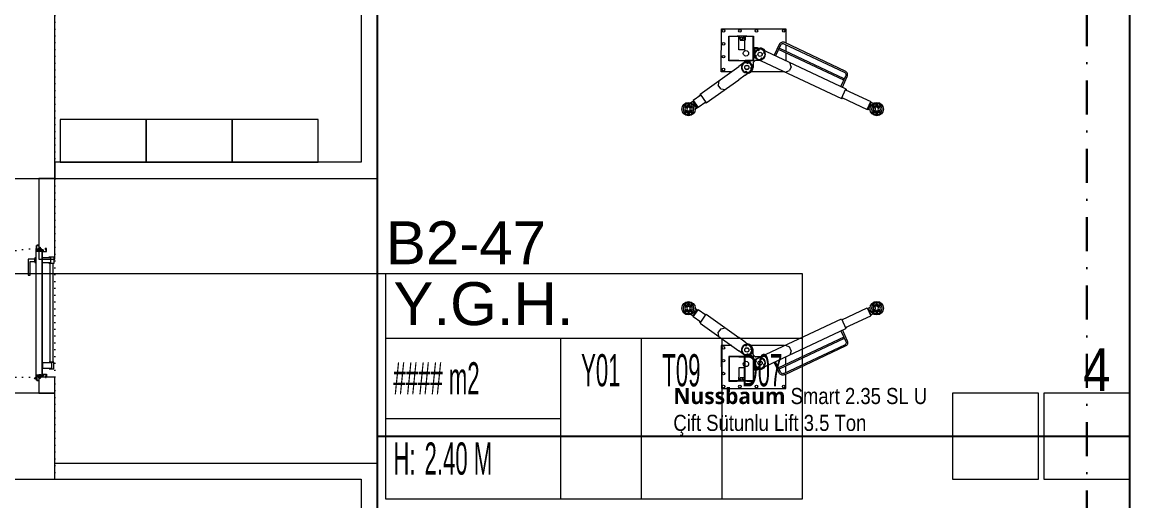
# Model space of a CAD drawing. Header units: metres. Extents: x -19121 to 152404, y -12107 to 29421.
# Drawn here: x 4410 to 5441, y 2380 to 2825 of the extents above; entities that cross this region are included whole.
import ezdxf
from ezdxf.enums import TextEntityAlignment as Align

# ---------------------------------------------------------------- set-up
doc = ezdxf.new("R2010")
doc.units = ezdxf.units.M
doc.header["$LTSCALE"] = 50
doc.header["$MEASUREMENT"] = 0
for name, pattern in [('DASHDOT', [25.4, 12.7, -6.35, 0, -6.35]), ('DOT2', [0.125, 0, -0.125]), ('HIDDEN', [0.375, 0.25, -0.125])]:
    doc.linetypes.add(name, pattern=pattern)
doc.layers.get('0').update_dxf_attribs({"color": 9, "lineweight": 5})
for name, color, linetype, lineweight in [('00', 9, 'Continuous', 5), ('01', 9, 'Continuous', 5), ('05', 9, 'Continuous', 5), ('06D', 9, 'Continuous', 5), ('10', 9, 'Continuous', 5), ('14', 9, 'Continuous', 5), ('20', 9, 'DOT2', 5), ('21', 9, 'Continuous', 5), ('21_mahal200', 9, 'Continuous', 5), ('32-ekipman', 9, 'Continuous', 5), ('E-KABLO', 7, 'Continuous', 30)]:
    doc.layers.add(name, color=color, linetype=linetype, lineweight=lineweight)
doc.styles.add('Arial', font='arial.ttf', dxfattribs={"height": 2.5})
doc.styles.add('MuuM_TEXT-STANDART', font='ARIALN.TTF')
doc.styles.get("Standard").update_dxf_attribs({"font": 'ARIALN.TTF'})
doc.dimstyles.new('MuuM_DIM200', dxfattribs={"dimscale": 20, "dimtxt": 2, "dimasz": 1, "dimexe": 1, "dimexo": 1, "dimgap": 1, "dimtad": 1, "dimdec": 1, "dimrnd": 0.5, "dimdsep": 46, "dimtxsty": 'MuuM_TEXT-STANDART', "dimblk": 'ARCHTICK', "dimcen": 0, "dimdle": 0.15, "dimclrd": 256, "dimclre": 256, "dimclrt": 256, "dimadec": 0, "dimazin": 0, "dimtfac": 5, "dimtdec": 1, "dimtix": 1, "dimtmove": 2, "dimatfit": 3, "dimldrblk": 'DOT', "dimfxl": 3, "dimfxlon": 1, "dimtolj": 1, "dimlwd": -1, "dimlwe": -1, "dimarcsym": 0})

# ---------------------------------------------------------------- blocks, each defined once
blk = doc.blocks.new('p-kolon_80x80')
blk.add_lwpolyline([(-40, -40), (40, -40), (40, 40), (-40, 40)], close=True)
blk = doc.blocks.new('2.bod.sitatik')
at = {"layer": '01'}
blk.add_lwpolyline([(4130, -5950), (4130, -5950), (4130, -5950), (4130, -5400), (4400, -5400), (4400, -5950), (4400, -5950), (4400, -5950), (4440, -5950), (4440, -5350), (4090, -5350), (4090, -5950), (4130, -5950)], dxfattribs=at)
for p in [(4400, -6190), (5315, -6190), (5400, -6190)]:
    blk.add_blockref('p-kolon_80x80', p, dxfattribs=at)
blk = doc.blocks.new('p-işyeri')
at = {"color": 0, "const_width": 2}
blk.add_lwpolyline([(200, 0), (200, 700), (-200, 700), (-200, 0)], close=True, dxfattribs=at)
blk = doc.blocks.new('gr-p-birim')
blk.add_lwpolyline([(-0.5, -0.5), (0.5, -0.5), (0.5, 0.5), (-0.5, 0.5)], close=True)
blk = doc.blocks.new('*U15')
at = {"ltscale": 15}
for p, q in [((-25, 1), (-26, 0)), ((-25, -1), (-26, 0)), ((-23, 1), (-25, 1)), ((-23, 1), (-23, -2)), ((-21, -3), (-18, 3)), ((-21, -3), (-18, 3)), ((-20, -3), (-17, 3)), ((-20, -3), (-16, 3)), ((-18, -3), (-15, 3)), ((-18, -3), (-15, 3)), ((-18, 1), (-18, 2)), ((-17, -3), (-14, 3)), ((-17, -3), (-13, 3)), ((-17, 1), (-17, 2)), ((-15, -3), (-12, 3)), ((-15, -3), (-12, 3)), ((-15, 1), (-15, 2)), ((-14, -3), (-11, 3)), ((-14, -3), (-10, 3)), ((-14, 1), (-14, 2)), ((-12, -3), (-9, 3)), ((-12, -3), (-9, 3)), ((-12, 1), (-12, 2)), ((-11, -3), (-8, 3)), ((-11, -3), (-7, 3)), ((-11, 1), (-11, 2)), ((-9, -3), (-6, 3)), ((-9, -3), (-6, 3)), ((-9, 1), (-9, 2)), ((-8, -3), (-4, 3)), ((-8, -3), (-5, 3)), ((-8, 1), (-8, 2)), ((-6, -3), (-3, 3)), ((-6, -3), (-3, 3)), ((-6, 1), (-6, 2)), ((-5, -3), (-1, 3)), ((-5, -3), (-2, 3)), ((-5, 1), (-5, 2)), ((-3, 1), (-3, 2)), ((0, 4), (-2, 1)), ((-2, 1), (-2, 2)), ((0, 0), (-1, 0)), ((-25, -1), (-23, -2)), ((-9, -2), (-23, -2)), ((-21, -3), (-21, -2)), ((-20, -3), (-19, -2)), ((-20, -2), (-19, -2)), ((-19, -2), (-18, -2)), ((-18, -3), (-18, -2)), ((-17, -3), (-16, -2)), ((-17, -2), (-16, -2)), ((-16, -2), (-15, -2)), ((-15, -3), (-15, -2)), ((-14, -3), (-13, -2)), ((-14, -2), (-13, -2)), ((-13, -2), (-12, -2)), ((-12, -3), (-12, -2)), ((-11, -3), (-10, -2)), ((-11, -2), (-10, -2)), ((-10, -2), (-9, -2)), ((-9, -3), (-9, -2)), ((-8, -2), (-7, -2)), ((-8, -3), (-7, -2)), ((-7, -2), (-6, -2)), ((-6, -3), (-6, -2)), ((-5, -2), (-4, -2)), ((-5, -3), (-4, -2)), ((-4, -2), (-2, -2)), ((0, -4), (-2, -2)), ((0, 0), (-1, 0))]:
    blk.add_line(p, q, dxfattribs=at)
for p, q in [((-7, 1), (-23, 1)), ((-17, 1), (-19, 1)), ((-16, 1), (-17, 1)), ((-14, 1), (-16, 1)), ((-13, 1), (-14, 1)), ((-11, 1), (-13, 1)), ((-10, 1), (-11, 1)), ((-8, 1), (-10, 1)), ((-7, 1), (-8, 1)), ((-5, 1), (-7, 1)), ((-4, 1), (-5, 1)), ((-2, 1), (-4, 1)), ((-2, 1), (-2, 1)), ((0, 0), (0, 4)), ((-2, -2), (-2, -2)), ((0, 0), (0, -4))]:
    blk.add_line(p, q)
for centre, radius, start, end in [((-26, 4), 3.92, 274.361, 322.1025), ((-26, -4), 3.92, 37.8975, 85.639), ((-18, 3), 0.0971, 330.3204, 150.3204), ((-17, 3), 0.0971, 330.3204, 150.3204), ((-15, 3), 0.0971, 330.3204, 150.3204), ((-14, 3), 0.0971, 330.3204, 150.3204), ((-12, 3), 0.0971, 330.3204, 150.3204), ((-11, 3), 0.0971, 330.3204, 150.3204), ((-9, 3), 0.0971, 330.3204, 150.3204), ((-8, 3), 0.0971, 330.3204, 150.3204), ((-6, 3), 0.0971, 330.3204, 150.3204), ((-5, 3), 0.0971, 330.3204, 150.3204), ((-3, 3), 0.0971, 330.3204, 150.3204), ((-2, 3), 0.0971, 330.3204, 150.3204), ((-1, 0), 0.486, 90, 270), ((0, 4), 0.25, 0, 150.0864), ((-21, -3), 0.0971, 150.3204, 330.3204), ((-20, -3), 0.0971, 150.3204, 330.3204), ((-18, -3), 0.0971, 150.3204, 330.3204), ((-17, -3), 0.0971, 150.3204, 330.3204), ((-15, -3), 0.0971, 150.3204, 330.3204), ((-14, -3), 0.0971, 150.3204, 330.3204), ((-12, -3), 0.0971, 150.3204, 330.3204), ((-11, -3), 0.0971, 150.3204, 330.3204), ((-9, -3), 0.0971, 150.3204, 330.3204), ((-8, -3), 0.0971, 150.3204, 330.3204), ((-6, -3), 0.0971, 150.3204, 330.3204), ((-5, -3), 0.0971, 150.3204, 330.3204), ((0, -4), 0.25, 209.9136, 0)]:
    blk.add_arc(centre, radius, start, end, dxfattribs=at)
blk = doc.blocks.new('conta')
at = {"ltscale": 10}
for p, q in [((-2649.9, 5345.5), (-2649.8, 5345.6)), ((-2649.9, 5344.5), (-2649.8, 5344.3)), ((-2649.8, 5344.3), (-2649.7, 5344.3)), ((-2649.7, 5345.4), (-2649.3, 5345.4)), ((-2649.2, 5345.4), (-2649.1, 5345.5)), ((-2649, 5344), (-2648.8, 5343.8)), ((-2648.9, 5344.1), (-2648.7, 5343.9)), ((-2648.8, 5345.1), (-2648.6, 5345.3)), ((-2648.8, 5344.9), (-2648.6, 5345.2)), ((-2648.7, 5343.8), (-2648.7, 5343.8)), ((-2648.6, 5345.3), (-2648.6, 5345.3))]:
    blk.add_line(p, q, dxfattribs=at)
for centre, radius, start, end in [((-2649.8, 5345.5), 0.05, 140.6345, 188.9372), ((-2653, 5345), 3.19, 350.4674, 8.9372), ((-2649.9, 5344.5), 0.02, 170.4674, 213.7451), ((-2649.7, 5345.6), 0.0696, 22.2428, 159.258), ((-2650.9, 5345), 1.24, 340.3382, 16.7772), ((-2649.7, 5344.6), 0.03, 160.3382, 273.2666), ((-2649.7, 5345.4), 0.03, 90, 196.7772), ((-2649.6, 5341.5), 3.01, 80.4362, 93.2666), ((-2649.3, 5345.5), 0.05, 270, 303.0062), ((-2649.2, 5344.1), 0.231, 353.9571, 81.9004), ((-2649.1, 5345.5), 0.03, 4.7972, 123.0062), ((-2649.1, 5344.5), 0.03, 260.4362, 338.7066), ((-2651.2, 5344.8), 2.33, 7.5897, 18.7951), ((-2649, 5345.6), 0.05, 18.7951, 42.1429), ((-2650.2, 5345), 1.27, 338.7066, 23.0418), ((-2648.9, 5344.1), 0.1, 173.9571, 217.2653), ((-2648.8, 5345.1), 0.05, 187.5897, 322.7347), ((-2658.2, 5345.2), 9.36, 353.6857, 357.8537), ((-2648.8, 5344.2), 0.1, 173.6857, 217.2653), ((-2648.8, 5344.8), 0.05, 142.7347, 180.2669), ((-2648.7, 5343.8), 0.05, 217.2653, 307.2653), ((-2648.7, 5343.8), 0.05, 307.2653, 37.2653), ((-2648.6, 5345.3), 0.05, 52.7347, 142.7347), ((-2648.6, 5345.3), 0.05, 322.7347, 52.7347)]:
    blk.add_arc(centre, radius, start, end, dxfattribs=at)
for points, knots in [([(-2649, 5345.6), (-2649, 5345.6), (-2649.1, 5345.7), (-2649.2, 5345.4), (-2649.3, 5345.7), (-2649.4, 5345.5), (-2649.5, 5345.7), (-2649.6, 5345.5), (-2649.7, 5345.6), (-2649.7, 5345.6)], [0.0086373, 0.0086373, 0.0086373, 0.0086373, 0.1097304, 0.3133405, 0.4430081, 0.5658764, 0.7165186, 0.8527974, 0.9648495, 0.9648495, 0.9648495, 0.9648495]), ([(-2649.7, 5344.3), (-2649.7, 5344.3), (-2649.7, 5344.5), (-2649.6, 5344.3), (-2649.3, 5344.4), (-2649.2, 5344.4), (-2649.2, 5344.4)], [0, 0, 0, 0, 0.1008757, 0.3841126, 0.5436166, 0.6906785, 0.6906785, 0.6906785, 0.6906785])]:
    blk.add_open_spline(points, degree=3, knots=knots, dxfattribs=at)
blk = doc.blocks.new('p-yn_sackasa')
at = {"layer": '10', "linetype": 'Continuous'}
for p, q in [((-2.2, 0), (-2.2, -0.2)), ((0, 6.9), (0, 6.2)), ((0, 6.2), (0, 6.9)), ((0.1, 6.9), (0.1, 6.2)), ((0.2, 6.9), (0.2, 6.2)), ((2.7, 7.2), (0.3, 7.2)), ((2.7, 7.2), (0.3, 7.2)), ((2.7, 7), (0.3, 7)), ((0.3, 7), (2.7, 7)), ((0.3, 6.1), (0.8, 6.1)), ((0.7, 6), (0.3, 6)), ((0.3, 5.9), (0.7, 5.9)), ((0.8, 5.9), (0.3, 5.9)), ((0.7, 5.9), (0.7, 6)), ((0.7, -0.7), (0.7, 2.3)), ((0.7, -0.7), (0.7, 2.3)), ((0.8, 5.9), (0.8, 6.1)), ((0.8, -0.7), (0.8, 2.3)), ((0.8, -0.7), (0.8, 2.3)), ((0.9, 2.3), (1, 2.3)), ((0.9, 2.3), (0.9, 2.3)), ((1, 2.5), (1, 2.4)), ((1, 2.5), (1, 2.5)), ((1.1, 2.5), (1.1, 3.7)), ((1.1, 2.5), (1.1, 3.7)), ((1.3, 3.7), (1.3, 2.5)), ((1.3, 2.5), (1.3, 3.7)), ((2.5, 4), (1.4, 4)), ((1.4, 4), (2.5, 4)), ((1.4, 3.8), (2.5, 3.8)), ((2.5, 3.8), (1.4, 3.8)), ((2.5, 3.4), (2.6, 3.7)), ((2.6, 3.7), (2.5, 3.4)), ((2.7, 3.6), (2.6, 3.3)), ((2.7, 3.6), (2.6, 3.3)), ((2.8, 3.3), (2.8, 6.9)), ((2.8, 3.3), (2.8, 6.9)), ((2.9, 3.3), (2.9, 6.9)), ((2.9, 3.3), (2.9, 6.9)), ((-2.9, -1.7), (-2.9, -0.3)), ((-2.9, -0.3), (-2.9, -1.7)), ((-2.8, -0.3), (-2.8, -1.7)), ((-2.8, -0.3), (-2.8, -1.7)), ((-2.2, 0), (-2.7, 0)), ((-2.2, 0), (-2.7, 0)), ((-2.2, -0.1), (-2.7, -0.1)), ((-2.2, -0.2), (-2.7, -0.2)), ((1, -1.8), (-2.7, -1.8)), ((1, -1.9), (-2.7, -1.9)), ((-2.7, -2), (1, -2)), ((1, -2), (-2.7, -2)), ((-2.2, -0.1), (-2.2, 0)), ((0.9, -0.8), (1, -0.8)), ((0.9, -0.8), (0.9, -0.8)), ((1, -0.9), (1, -0.9)), ((1, -0.9), (1, -0.9)), ((1.1, -1), (1.1, -1.7)), ((1.1, -1), (1.1, -1.7)), ((1.3, -1), (1.3, -1.7)), ((1.3, -1), (1.3, -1.7))]:
    blk.add_line(p, q, dxfattribs=at)
for points in [[(0.1, 2.1), (0.7, 2.1), (0.7, -0.5), (0.1, -0.5)], [(0.1, 2.1), (0.4, 2.1), (0.4, -0.5), (0.1, -0.5)]]:
    blk.add_lwpolyline(points, close=True, dxfattribs=at)
for centre, radius, start, end in [((0.3, 6.9), 0.249, 90, 180), ((0.3, 6.9), 0.261, 90, 180), ((0.3, 6.2), 0.249, 181.345, 271.3502), ((0.3, 6.2), 0.261, 180, 270), ((0.3, 6.9), 0.122, 90, 180), ((0.3, 6.2), 0.122, 180, 270), ((0.3, 6.9), 0.11, 90, 180), ((0.3, 6.2), 0.11, 180, 270), ((0.9, 2.3), 0.206, 63.2169, 180), ((0.9, 2.3), 0.219, 63.2153, 180), ((0.9, 2.3), 0.0801, 63.215, 180), ((0.9, 2.3), 0.0674, 63.2144, 180), ((1, 2.5), 0.219, 243.2148, 0), ((1, 2.5), 0.0801, 243.2203, 0), ((1, 2.5), 0.206, 243.2197, 0), ((1, 2.5), 0.0674, 243.2129, 0), ((1.4, 3.7), 0.24, 90, 180), ((1.4, 3.7), 0.253, 90, 180), ((1.4, 3.7), 0.114, 90, 180), ((1.4, 3.7), 0.101, 90, 180), ((2.5, 3.7), 0.249, 342.8613, 90), ((2.5, 3.7), 0.261, 342.8602, 90), ((2.5, 3.7), 0.122, 342.8607, 90), ((2.5, 3.7), 0.11, 342.8621, 90), ((2.7, 3.3), 0.232, 162.8601, 0), ((2.7, 3.3), 0.219, 162.8613, 0), ((2.7, 3.3), 0.0927, 162.8605, 0), ((2.7, 3.3), 0.0801, 162.8624, 0), ((2.7, 6.9), 0.249, 0, 90), ((2.7, 6.9), 0.261, 0, 90), ((2.7, 6.9), 0.122, 0, 90), ((2.7, 6.9), 0.11, 0, 90), ((-2.7, -0.3), 0.24, 90, 180), ((-2.7, -0.3), 0.253, 90, 180), ((-2.7, -1.7), 0.24, 180, 270), ((-2.7, -1.7), 0.253, 180, 270), ((-2.7, -0.3), 0.114, 90, 180), ((-2.7, -0.3), 0.101, 90, 180), ((-2.7, -1.7), 0.114, 180, 270), ((-2.7, -1.7), 0.101, 180, 270), ((0.9, -0.7), 0.206, 180, 296.7851), ((0.9, -0.7), 0.219, 180, 296.785), ((0.9, -0.7), 0.0674, 180, 180.5245), ((0.9, -0.7), 0.0801, 180, 296.785), ((0.9, -0.7), 0.0674, 180, 296.7871), ((1, -1), 0.219, 0, 116.7854), ((1, -1), 0.206, 0, 116.7836), ((1, -1), 0.0801, 0, 116.7811), ((1, -1), 0.0674, 0, 116.7871), ((1, -1.7), 0.114, 270, 0), ((1, -1.7), 0.24, 270, 0), ((1, -1.7), 0.101, 270, 0), ((1, -1.7), 0.253, 270, 0)]:
    blk.add_arc(centre, radius, start, end, dxfattribs=at)
at = {"layer": '10', "xscale": 0.0842696629213483, "yscale": 0.0842696629213483, "zscale": 0.0842696629213483}
blk.add_blockref('*U15', (1, 1.3), dxfattribs=at)
at = {"layer": '14', "xscale": -0.7887640449438696, "yscale": 0.7887640449438696, "zscale": 0.7887640449438204, "rotation": 90}
blk.add_blockref('conta', (4217.8, -2086.4), dxfattribs=at)
blk = doc.blocks.new('*U311')
at = {"layer": '06D'}
for points in [[(110.1, 4.8), (110.1, 11), (95.1, 11), (95.1, 9.1), (107.9, 9.1), (107.9, 9.1), (107.9, 4.8), (110.1, 4.8)], [(111.2, 3.5), (111.2, 4.8), (106.8, 4.8), (106.8, 3.5), (111.2, 3.5)]]:
    blk.add_lwpolyline(points, dxfattribs=at)
for points in [[(8.5, -8.6), (7.9, -8.6), (7.9, -12.6, 0.414214), (8.2, -13), (13.7, -13, 0.414214), (14.1, -12.6), (14.1, -8.6), (13.5, -8.6)], [(111.5, -8.6), (112.1, -8.6), (112.1, -12.6, -0.414214), (111.7, -13), (106.2, -13, -0.414214), (105.9, -12.6), (105.9, -8.6), (106.5, -8.6)]]:
    blk.add_lwpolyline(points, format="xyb", dxfattribs=at)
for points in [[(8.5, -11.1), (13.5, -11.1), (13.5, -2.5), (8.5, -2.5)], [(14.1, -12.4), (105.9, -12.4), (105.9, -9.2), (14.1, -9.2)], [(111.5, -10), (106.5, -10), (106.5, -2.5), (111.5, -2.5)]]:
    blk.add_lwpolyline(points, close=True, dxfattribs=at)
at = {"layer": '10', "ltscale": 10}
for p, q in [((-1.6, 3.7), (-1.7, 3.6)), ((-1.6, 3.7), (-1.7, 3.6)), ((-1.2, 3.1), (-1.2, 3.2)), ((-1.2, 3.1), (-1.2, 3.2)), ((-1.2, 3.1), (-1.1, 3.1)), ((-1.2, 3.1), (-1.1, 3.1)), ((-1.1, 3), (-1.1, 3.4)), ((-1.1, 3), (-1.1, 3.4)), ((-0.8, 3), (-0.8, 3.4)), ((-0.8, 3), (-0.8, 3.4)), ((0.3, 3.4), (0.3, 3.3)), ((0.4, 3.5), (119.6, 3.5)), ((0.4, 3.4), (0.4, 3.3)), ((0.4, 3.2), (2.2, 3.2)), ((0.5, 3.4), (119.5, 3.4)), ((0.5, 3.3), (2.3, 3.3)), ((1, 0), (2, 0.7)), ((2, 1.1), (2, 0.7)), ((2.3, 1.1), (2, 1.1)), ((2, 0.7), (2, -0.8)), ((2.3, 3.1), (2.3, -2.4)), ((2.3, 0.7), (2.3, 1.1)), ((2.3, -0.8), (2.3, 0.7)), ((2.4, 3.2), (2.4, -2.3)), ((117.5, 3.2), (117.5, -2.3)), ((119.5, 3.3), (117.6, 3.3)), ((119.6, 3.2), (117.7, 3.2)), ((117.7, 3.1), (117.7, -2.4)), ((117.7, 1.1), (117.7, -0.4)), ((118, 1.1), (117.7, 1.1)), ((117.7, 1.1), (117.7, -0.4)), ((118, 1.1), (117.7, 1.1)), ((118, -0.4), (118, 1.1)), ((118, -0.4), (118, 1.1)), ((118, 0.9), (119, 0.9)), ((118, 0.9), (119, 0.9)), ((118, 0.7), (119, 0.7)), ((118, 0.7), (119, 0.7)), ((119, 0.3), (118, -0.4)), ((119, 0.3), (118, -0.4)), ((119.5, 3.4), (119.5, 3.3)), ((119.7, 3.4), (119.7, 3.3)), ((2, -0.4), (1, -0.4)), ((2, -0.6), (1, -0.6)), ((2, -0.8), (2.3, -0.8)), ((2.4, -2.5), (117.6, -2.5)), ((2.5, -2.3), (117.5, -2.3)), ((117.7, -0.4), (117.7, -0.8)), ((117.7, -0.4), (117.7, -0.8)), ((117.7, -0.8), (118, -0.8)), ((117.7, -0.8), (118, -0.8)), ((118, -0.8), (118, -0.4)), ((118, -0.8), (118, -0.4))]:
    blk.add_line(p, q, dxfattribs=at)
blk.add_circle((-0.9, 4.2), 0.843, dxfattribs=at)
blk.add_circle((-0.9, 4.2), 0.843, dxfattribs=at)
for centre, radius, start, end in [((-0.9, 4.2), 1.01, 219.4092, 254.2861), ((-0.9, 4.2), 1.01, 219.4092, 254.2861), ((-0.4, 3.2), 0.428, 156.352, 217.621), ((-0.4, 3.2), 0.428, 156.352, 217.621), ((-0.4, 3.2), 0.302, 105.5524, 240.0315), ((-0.4, 3.2), 0.302, 105.5524, 240.0315), ((0.4, 3.4), 0.1, 90, 180), ((0.4, 3.3), 0.1, 180, 270), ((0.5, 3.4), 0.005, 90, 180), ((0.5, 3.3), 0.005, 180, 270), ((2.2, 3.1), 0.05, 0, 90), ((2.3, 3.2), 0.1, 0, 90), ((117.6, 3.2), 0.1, 90, 180), ((117.7, 3.1), 0.05, 90, 180), ((119.5, 3.4), 0.005, 0, 90), ((119.5, 3.3), 0.005, 270, 0), ((119.6, 3.4), 0.1, 0, 90), ((119.6, 3.3), 0.1, 270, 0), ((2.4, -2.4), 0.1, 180, 270), ((2.5, -2.3), 0.05, 180, 270), ((117.6, -2.3), 0.141, 284.9271, 345.0729)]:
    blk.add_arc(centre, radius, start, end, dxfattribs=at)
at = {"layer": '20'}
blk.add_lwpolyline([(0.3, 3.4), (0.3, 122.8, -0.414214), (119.7, 3.4, 1)], format="xyb", dxfattribs=at)
at = {"xscale": -1, "rotation": 180}
blk.add_blockref('p-yn_sackasa', (0, 1), dxfattribs=at)
at = {"rotation": 180}
blk.add_blockref('p-yn_sackasa', (120, 1), dxfattribs=at)
blk = doc.blocks.new('A$C02665514')
for p, q in [((74.1, 182.7), (70.8, 186)), ((78.8, 186), (75.5, 182.7)), ((256.2, 186), (259.5, 182.7)), ((261, 182.7), (264.3, 186)), ((61.9, 170), (66.9, 177.1)), ((66.9, 177.1), (73.4, 172.4)), ((67.3, 176.8), (68.9, 179.1)), ((67.7, 176.5), (68.1, 177.1)), ((73, 173.6), (68.1, 177.1)), ((73.3, 181.7), (68.6, 181.7)), ((68.6, 180.7), (73.3, 180.7)), ((73.4, 182), (70.1, 185.3)), ((73.4, 180.5), (70.1, 177.2)), ((74.1, 179.8), (70.8, 176.5)), ((78.8, 176.5), (75.5, 179.8)), ((79.5, 185.3), (76.2, 182)), ((79.5, 177.2), (76.2, 180.5)), ((81, 181.8), (76.3, 181.8)), ((76.3, 180.8), (81, 180.8)), ((254.1, 181.8), (258.7, 181.8)), ((258.7, 180.8), (254.1, 180.8)), ((255.5, 185.3), (258.8, 182)), ((255.5, 177.2), (258.8, 180.5)), ((256.2, 176.5), (259.5, 179.8)), ((261, 179.8), (264.3, 176.5)), ((268.2, 177.1), (261.6, 172.4)), ((261.7, 182), (265, 185.3)), ((261.7, 180.5), (265, 177.2)), ((261.8, 181.7), (266.4, 181.7)), ((266.4, 180.7), (261.8, 180.7)), ((262.1, 173.6), (266.9, 177.1)), ((267.7, 176.8), (266.1, 179.1)), ((267.3, 176.5), (266.9, 177.1)), ((273.2, 170), (268.2, 177.1)), ((61, 170.6), (35.3, 134.6)), ((61, 170.6), (69.2, 164.8)), ((61.4, 170.3), (61.9, 171)), ((61.8, 170.1), (62.2, 170.8)), ((62.3, 170.7), (61.9, 171)), ((68.4, 165.4), (73.4, 172.4)), ((68.4, 165.3), (68.9, 166)), ((69.2, 165.8), (68.8, 166)), ((68.8, 165.1), (69.2, 165.8)), ((72.6, 173), (73, 173.6)), ((74.6, 175), (73, 172.7)), ((260.4, 175), (262.1, 172.7)), ((266.7, 165.4), (261.6, 172.4)), ((262.5, 173), (262.1, 173.6)), ((265.8, 165.8), (266.2, 166)), ((266.3, 165.1), (265.8, 165.8)), ((274, 170.6), (265.9, 164.8)), ((266.6, 165.3), (266.1, 166)), ((272.7, 170.7), (273.1, 171)), ((273.3, 170.1), (272.8, 170.8)), ((273.6, 170.3), (273.1, 171)), ((274, 170.6), (299.8, 134.6)), ((69.2, 164.8), (47.6, 134.6)), ((265.9, 164.8), (287.5, 134.6)), ((48.4, 153), (52.6, 153.7)), ((55.8, 151.3), (52.6, 153.7)), ((55.8, 151.3), (56.5, 147.1)), ((279.2, 151.3), (278.5, 147.1)), ((279.2, 151.3), (282.4, 153.7)), ((286.6, 153), (282.4, 153.7)), ((30, 143.9), (7, 143.8)), ((7, 143.8), (7, 136.1)), ((7.2, 136.1), (7, 136.1)), ((7, 130.2), (7, 136.1)), ((7.2, 134.6), (7.2, 143.4)), ((7.2, 143.4), (7.5, 143.4)), ((7.2, 142.2), (7.2, 142.2)), ((7.2, 142.2), (7.2, 142.2)), ((7.2, 134.6), (10.7, 134.6)), ((29.5, 143.6), (7.5, 143.6)), ((7.5, 143.4), (7.5, 143.6)), ((19.5, 134.4), (7.8, 134.4)), ((7.8, 134.4), (7.8, 134.2)), ((7.8, 134.2), (8, 134.2)), ((8, 133.4), (8, 134.4)), ((8.6, 143.6), (8.6, 143.6)), ((8.7, 143.6), (8.6, 143.6)), ((10.7, 134.6), (10.7, 134.4)), ((19.5, 128.9), (19.5, 134.4)), ((29.5, 143.6), (29.5, 143.4)), ((29.5, 143.4), (29.7, 143.4)), ((29.7, 134.6), (29.7, 143.4)), ((29.7, 134.6), (29.7, 128.7)), ((30, 134.6), (30, 143.9)), ((30, 128.7), (30, 134.6)), ((30.4, 128.3), (35.3, 134.6)), ((43.3, 128.7), (47.6, 134.6)), ((291.7, 128.7), (287.5, 134.6)), ((304.6, 128.3), (299.8, 134.6)), ((305, 134.6), (305, 143.9)), ((305, 143.9), (328, 143.8)), ((305, 128.7), (305, 134.6)), ((305.3, 134.6), (305.3, 143.4)), ((305.6, 143.4), (305.3, 143.4)), ((305.3, 134.6), (305.3, 128.7)), ((305.6, 143.6), (327.6, 143.6)), ((305.6, 143.6), (305.6, 143.4)), ((315.5, 134.4), (327.2, 134.4)), ((315.5, 128.9), (315.5, 134.4)), ((327.8, 134.6), (324.3, 134.6)), ((324.3, 134.6), (324.3, 134.4)), ((326.4, 143.6), (326.4, 143.6)), ((326.4, 143.6), (326.4, 143.6)), ((327, 133.4), (327, 134.4)), ((327.2, 134.2), (327, 134.2)), ((327.2, 134.4), (327.2, 134.2)), ((327.6, 143.4), (327.6, 143.6)), ((327.8, 143.4), (327.6, 143.4)), ((327.8, 134.6), (327.8, 143.4)), ((327.8, 142.2), (327.8, 142.2)), ((327.8, 142.2), (327.8, 142.2)), ((327.8, 136.1), (328, 136.1)), ((328, 143.8), (328, 136.1)), ((328, 130.2), (328, 136.1)), ((8.8, 130.2), (7, 130.2)), ((8.8, 130), (7, 130)), ((7, 127.1), (7, 130)), ((7.3, 127.1), (7, 127.1)), ((7, 127.1), (7, 120.8)), ((7.3, 128.6), (10.8, 128.6)), ((7.3, 121.4), (7.3, 128.6)), ((7.5, 133.4), (7.5, 134.1)), ((7.5, 133.4), (7.7, 133.4)), ((7.5, 130.2), (7.5, 130)), ((7.5, 129.2), (7.5, 129.9)), ((7.5, 129.9), (7.7, 129.9)), ((7.7, 133.4), (7.7, 134.1)), ((7.7, 129.2), (7.7, 129.9)), ((7.8, 128.9), (7.8, 129)), ((8, 129), (7.8, 129)), ((19.5, 128.9), (7.8, 128.9)), ((8, 130.2), (8, 130)), ((8, 128.9), (8, 129.9)), ((8.8, 130.2), (8.8, 130)), ((10.4, 133.4), (10.4, 129.9)), ((10.5, 133.4), (10.5, 129.9)), ((10.8, 128.9), (10.8, 128.6)), ((29.7, 121.4), (29.7, 128.7)), ((30, 120.9), (30, 128.7)), ((30.4, 128.3), (30, 127.9)), ((30.4, 128.7), (30.4, 124)), ((31.4, 128.7), (30.4, 128.7)), ((31.4, 124), (30.4, 124)), ((31.3, 123.9), (31.3, 124)), ((34.6, 121.6), (31.3, 123.9)), ((31.4, 128.7), (31.4, 124)), ((43.3, 128.7), (38.7, 122.3)), ((291.7, 128.7), (296.3, 122.3)), ((300.5, 121.6), (303.7, 123.9)), ((303.6, 128.7), (303.6, 124)), ((303.6, 128.7), (304.6, 128.7)), ((303.6, 124), (304.6, 124)), ((303.7, 123.9), (303.7, 124)), ((304.6, 128.7), (304.6, 124)), ((304.6, 128.3), (305, 127.9)), ((305, 120.9), (305, 128.7)), ((305.3, 121.4), (305.3, 128.7)), ((315.5, 128.9), (327.2, 128.9)), ((324.3, 128.9), (324.3, 128.6)), ((327.8, 128.6), (324.3, 128.6)), ((324.5, 133.4), (324.5, 129.9)), ((324.7, 133.4), (324.7, 129.9)), ((326.2, 130.2), (328, 130.2)), ((326.2, 130.2), (326.2, 130)), ((326.2, 130), (328, 130)), ((327, 130.2), (327, 130)), ((327, 128.9), (327, 129.9)), ((327, 129), (327.2, 129)), ((327.2, 128.9), (327.2, 129)), ((327.4, 133.4), (327.4, 134.1)), ((327.5, 133.4), (327.4, 133.4)), ((327.4, 129.2), (327.4, 129.9)), ((327.5, 129.9), (327.4, 129.9)), ((327.5, 133.4), (327.5, 134.1)), ((327.5, 130.2), (327.5, 130)), ((327.5, 129.2), (327.5, 129.9)), ((327.8, 121.4), (327.8, 128.6)), ((327.8, 127.1), (328, 127.1)), ((328, 127.1), (328, 130)), ((328, 127.1), (328, 120.8)), ((7, 120.8), (30, 120.9)), ((7.5, 121.4), (7.3, 121.4)), ((7.5, 121.1), (7.5, 121.4)), ((29.5, 121.1), (7.5, 121.1)), ((17.5, 120.8), (17.5, 117.3)), ((17.5, 119.3), (18.5, 119.3)), ((17.5, 117.3), (18.5, 117.3)), ((18, 116.6), (18, 114.8)), ((18.3, 114.8), (19.1, 117)), ((18.4, 116.9), (18.3, 116.9)), ((18.3, 114.8), (55.9, 34.9)), ((18.5, 120.8), (18.5, 117.3)), ((18.6, 120.6), (18.8, 120.8)), ((18.6, 117.1), (18.6, 120.6)), ((18.9, 116.8), (18.6, 117.1)), ((18.7, 120.8), (18.7, 120.7)), ((21.5, 119.4), (18.9, 116.8)), ((19.8, 120.4), (19.8, 120.4)), ((19.8, 119.5), (19.8, 119.5)), ((26.9, 120.4), (19.9, 120.4)), ((26.9, 119.4), (19.9, 119.4)), ((22.9, 120.8), (22.5, 120.4)), ((23.3, 120.4), (23.4, 120.5)), ((23.4, 120.5), (23.5, 120.4)), ((26.3, 119.4), (27.4, 119.1)), ((26.9, 120.4), (26.9, 119.4)), ((27.4, 119.1), (64.9, 39.1)), ((29.5, 121.4), (29.5, 121.1)), ((29.7, 121.4), (29.5, 121.4)), ((29.6, 114.8), (29.6, 119.1)), ((29.7, 119.3), (31.5, 121.2)), ((31.7, 121.3), (36, 121.3)), ((38.7, 122.3), (34.6, 121.6)), ((40, 92.1), (40, 122.9)), ((307.7, 119.1), (270.1, 39.1)), ((316.7, 114.8), (279.1, 34.9)), ((295, 92.1), (295, 122.9)), ((296.3, 122.3), (300.5, 121.6)), ((303.3, 121.3), (299, 121.3)), ((305.3, 119.3), (303.5, 121.2)), ((328, 120.8), (305, 120.9)), ((305.3, 121.4), (305.5, 121.4)), ((305.4, 114.8), (305.4, 119.1)), ((305.5, 121.4), (305.5, 121.1)), ((305.5, 121.1), (327.5, 121.1)), ((308.8, 119.4), (307.7, 119.1)), ((308.1, 120.4), (315.1, 120.4)), ((308.1, 120.4), (308.1, 119.4)), ((308.1, 119.4), (315.1, 119.4)), ((311.7, 120.5), (311.5, 120.4)), ((311.8, 120.4), (311.7, 120.5)), ((312.1, 120.8), (312.5, 120.4)), ((313.5, 119.4), (316.1, 116.8)), ((315.3, 120.4), (315.3, 120.4)), ((315.3, 119.5), (315.3, 119.5)), ((316.7, 114.8), (315.9, 117)), ((316.1, 116.8), (316.4, 117.1)), ((316.4, 120.6), (316.2, 120.8)), ((316.3, 120.8), (316.3, 120.7)), ((316.4, 117.1), (316.4, 120.6)), ((316.5, 120.8), (316.5, 117.3)), ((317.5, 119.3), (316.5, 119.3)), ((317.5, 117.3), (316.5, 117.3)), ((316.6, 116.9), (316.7, 116.9)), ((317, 116.6), (317, 114.8)), ((317.5, 120.8), (317.5, 117.3)), ((327.5, 121.1), (327.5, 121.4)), ((327.5, 121.4), (327.8, 121.4)), ((14.7, 97), (24.5, 101.6)), ((15.3, 95.7), (25.1, 100.3)), ((46.7, 36.4), (18.2, 97)), ((47.9, 37), (19.4, 97.6)), ((287.1, 37), (315.6, 97.6)), ((288.4, 36.4), (316.9, 97)), ((319.7, 95.7), (309.9, 100.3)), ((320.3, 97), (310.5, 101.6)), ((0, 90.8), (13.4, 90.8)), ((39.4, 35.5), (12.9, 91.8)), ((40.6, 36.1), (14.2, 92.4)), ((14.9, 90.8), (21.1, 90.8)), ((22.6, 90.8), (29.6, 90.9)), ((35.3, 85.7), (31.3, 87.1)), ((35.3, 85.7), (38.9, 87.4)), ((40.4, 91.4), (38.9, 87.4)), ((294.4, 36.1), (320.8, 92.4)), ((294.7, 91.4), (296.1, 87.4)), ((295.6, 35.5), (322.1, 91.8)), ((299.7, 85.7), (296.1, 87.4)), ((299.7, 85.7), (303.7, 87.1)), ((312.4, 90.8), (305.5, 90.9)), ((320.1, 90.8), (314, 90.8)), ((335, 90.8), (321.7, 90.8)), ((53.7, 39.5), (43.9, 34.9)), ((54.3, 38.2), (44.5, 33.6)), ((46.7, 36.4), (47.9, 37)), ((64.9, 39.1), (55.9, 34.9)), ((56.3, 35.1), (56.7, 34.4)), ((56.7, 35.3), (57, 34.6)), ((57.1, 34.6), (56.7, 34.4)), ((56.8, 35.3), (67.9, 11.8)), ((64, 38.7), (75.1, 15.2)), ((64.1, 38.8), (64.5, 38)), ((64.8, 38.2), (64.4, 38)), ((64.5, 38.9), (64.8, 38.2)), ((271, 38.7), (259.9, 15.2)), ((278.2, 35.3), (267.2, 11.8)), ((270.1, 39.1), (279.1, 34.9)), ((270.5, 38.9), (270.2, 38.2)), ((270.2, 38.2), (270.7, 38)), ((270.9, 38.8), (270.6, 38)), ((277.9, 34.6), (278.4, 34.4)), ((278.3, 35.3), (278, 34.6)), ((278.7, 35.1), (278.4, 34.4)), ((280.7, 38.2), (290.5, 33.6)), ((281.3, 39.5), (291.1, 34.9)), ((288.4, 36.4), (287.1, 37)), ((75.1, 15.2), (67.9, 11.8)), ((69.5, 9.4), (68.3, 12)), ((68.8, 12.2), (69.1, 11.6)), ((69.1, 11.6), (74.5, 14.1)), ((74.2, 7.7), (70.9, 11)), ((74.2, 14.8), (74.5, 14.1)), ((74.6, 15), (75.8, 12.4)), ((78.9, 11), (75.6, 7.7)), ((256.1, 11), (259.4, 7.7)), ((260.4, 15), (259.2, 12.4)), ((259.9, 15.2), (267.2, 11.8)), ((260.8, 14.8), (260.5, 14.1)), ((266, 11.6), (260.5, 14.1)), ((260.9, 7.7), (264.2, 11)), ((265.5, 9.4), (266.7, 12)), ((266.3, 12.2), (266, 11.6)), ((73.4, 6.7), (68.7, 6.7)), ((68.7, 5.7), (73.4, 5.7)), ((73.4, 7), (70.1, 10.3)), ((73.4, 5.5), (70.2, 2.2)), ((74.2, 4.8), (70.9, 1.5)), ((78.9, 1.5), (75.6, 4.8)), ((79.6, 10.3), (76.3, 7)), ((79.6, 2.2), (76.3, 5.5)), ((81.1, 6.8), (76.4, 6.8)), ((76.4, 5.8), (81.1, 5.8)), ((254, 6.8), (258.6, 6.8)), ((258.6, 5.8), (254, 5.8)), ((255.4, 10.3), (258.7, 7)), ((255.4, 2.2), (258.7, 5.5)), ((256.1, 1.5), (259.4, 4.8)), ((260.9, 4.8), (264.2, 1.5)), ((261.6, 7), (264.9, 10.3)), ((261.6, 5.5), (264.9, 2.2)), ((261.7, 6.7), (266.3, 6.7)), ((266.3, 5.7), (261.7, 5.7))]:
    blk.add_line(p, q)
for points in [[(40, 141.2), (40, 150.9), (0, 150.8), (0, 90.8)], [(295, 141.2), (295, 150.9), (335, 150.8), (335, 90.8)], [(19.4, 119.9), (19.4, 119.9), (19.4, 119.9)], [(19.9, 120.5), (19.9, 120.5), (19.9, 120.5)], [(19.9, 119.4), (19.9, 119.4), (19.9, 119.4)], [(315.1, 120.5), (315.1, 120.5), (315.1, 120.5)], [(315.1, 119.4), (315.1, 119.4), (315.1, 119.4)], [(315.6, 119.9), (315.6, 119.9), (315.6, 119.9)], [(12.9, 91.8), (12.7, 92.5), (12.5, 93.3), (12.6, 94.1), (12.8, 94.8), (13.1, 95.5), (13.5, 96.1), (14.1, 96.6), (14.7, 97)], [(14.2, 92.4), (14, 92.9), (13.9, 93.5), (14, 94.1), (14.2, 94.6), (14.5, 95), (14.9, 95.4), (15.3, 95.7)], [(320.8, 92.4), (321, 92.9), (321.1, 93.5), (321, 94.1), (320.8, 94.6), (320.5, 95), (320.2, 95.4), (319.7, 95.7)], [(322.1, 91.8), (322.4, 92.5), (322.5, 93.3), (322.4, 94.1), (322.3, 94.8), (321.9, 95.5), (321.5, 96.1), (320.9, 96.6), (320.3, 97)], [(44.5, 33.6), (43.8, 33.4), (43.1, 33.3), (42.3, 33.3), (41.6, 33.5), (40.9, 33.8), (40.3, 34.3), (39.8, 34.9), (39.4, 35.5)], [(43.9, 34.9), (43.4, 34.7), (42.9, 34.7), (42.3, 34.8), (41.8, 34.9), (41.3, 35.3), (40.9, 35.7), (40.6, 36.1)], [(290.5, 33.6), (291.2, 33.4), (292, 33.3), (292.7, 33.3), (293.5, 33.5), (294.1, 33.8), (294.7, 34.3), (295.3, 34.9), (295.6, 35.5)], [(291.1, 34.9), (291.6, 34.7), (292.2, 34.7), (292.7, 34.8), (293.2, 34.9), (293.7, 35.3), (294.1, 35.7), (294.4, 36.1)]]:
    blk.add_lwpolyline(points)
for centre, radius in [((74.8, 181.3), 6.25), ((260.2, 181.3), 6.25), ((70.4, 181.2), 0.325), ((79.2, 181.3), 0.325), ((255.8, 181.3), 0.325), ((264.6, 181.2), 0.325), ((2, 148.8), 1.2), ((14, 148.8), 1.2), ((26, 148.8), 1.2), ((26, 148.8), 1.2), ((38, 148.9), 1.2), ((297, 148.9), 1.2), ((309, 148.8), 1.2), ((309, 148.8), 1.2), ((321, 148.8), 1.2), ((333, 148.8), 1.2), ((2, 133.5), 1.2), ((333, 133.5), 1.2), ((9, 132.1), 1.1), ((23, 127.9), 2.5), ((32.1, 126.4), 0.42), ((32.1, 126.4), 0.34), ((36, 127.1), 2.01), ((36, 127.1), 1.9), ((40, 127.7), 0.42), ((40, 127.7), 0.34), ((295.1, 127.7), 0.42), ((295.1, 127.7), 0.34), ((299, 127.1), 2.01), ((299, 127.1), 1.9), ((303, 126.4), 0.42), ((303, 126.4), 0.34), ((312.1, 127.9), 2.5), ((326, 132.1), 1.1), ((2, 118.2), 1.2), ((20.1, 116.2), 0.42), ((20.1, 116.2), 0.34), ((23.8, 114.8), 2), ((23.8, 114.8), 1.9), ((25.2, 118.6), 0.34), ((25.2, 118.6), 0.42), ((27.6, 113.5), 0.42), ((27.6, 113.5), 0.34), ((36.7, 123.1), 0.42), ((36.7, 123.1), 0.34), ((298.4, 123.1), 0.42), ((298.4, 123.1), 0.34), ((307.4, 113.5), 0.42), ((307.4, 113.5), 0.34), ((311.2, 114.8), 2), ((311.2, 114.8), 1.9), ((309.9, 118.6), 0.42), ((309.9, 118.6), 0.34), ((315, 116.2), 0.42), ((315, 116.2), 0.34), ((333, 118.2), 1.2), ((22.5, 111.1), 0.42), ((22.5, 111.1), 0.34), ((312.6, 111.1), 0.42), ((312.6, 111.1), 0.34), ((2, 92.8), 1.2), ((333, 92.8), 1.2), ((74.9, 6.2), 6.25), ((260.2, 6.2), 6.25), ((70.5, 6.2), 0.325), ((79.3, 6.3), 0.325), ((255.8, 6.3), 0.325), ((264.6, 6.2), 0.325)]:
    blk.add_circle(centre, radius)
for centre, radius, start, end in [((74.8, 181.3), 5, 50.7685, 129.2901), ((260.2, 181.3), 5, 50.7099, 129.2315), ((74.8, 181.3), 5, 140.7689, 174.2907), ((74.8, 181.3), 5, 185.7691, 219.2909), ((74.8, 181.3), 3.4, 143.4863, 171.5734), ((74.8, 181.3), 3.4, 188.4867, 216.5735), ((74.8, 181.3), 5, 230.7694, 309.2907), ((74.8, 181.3), 3.4, 53.486, 126.5722), ((74.8, 181.3), 3.4, 233.4878, 306.5727), ((74.8, 181.3), 1.6, 153.2409, 161.8199), ((74.8, 181.3), 1.6, 198.2408, 206.8205), ((74.8, 181.3), 1.6, 63.2374, 116.8191), ((74.8, 181.3), 1.6, 243.2409, 296.8212), ((74.8, 181.3), 1.6, 18.2394, 26.8184), ((74.8, 181.3), 1.6, 333.2388, 341.8185), ((74.8, 181.3), 3.4, 8.4857, 36.5727), ((74.8, 181.3), 3.4, 323.486, 351.5729), ((74.8, 181.3), 5, 5.7686, 39.2899), ((74.8, 181.3), 5, 320.7688, 354.2902), ((260.2, 181.3), 5, 140.7101, 174.2314), ((260.2, 181.3), 5, 185.7098, 219.2312), ((260.2, 181.3), 3.4, 143.4273, 171.5143), ((260.2, 181.3), 3.4, 188.4271, 216.514), ((260.2, 181.3), 5, 230.7093, 309.2306), ((260.2, 181.3), 3.4, 53.4278, 126.514), ((260.2, 181.3), 3.4, 233.4273, 306.5122), ((260.2, 181.3), 1.6, 153.1816, 161.7606), ((260.2, 181.3), 1.6, 198.1815, 206.7612), ((260.2, 181.3), 1.6, 63.1809, 116.7626), ((260.2, 181.3), 1.6, 243.1788, 296.7591), ((260.2, 181.3), 1.6, 18.1801, 26.7591), ((260.2, 181.3), 1.6, 333.1795, 341.7592), ((260.2, 181.3), 3.4, 8.4266, 36.5137), ((260.2, 181.3), 3.4, 323.4265, 351.5133), ((260.2, 181.3), 5, 5.7093, 39.2311), ((260.2, 181.3), 5, 320.7091, 354.2309), ((7.8, 134.1), 0.3, 90.0297, 180.0297), ((7.8, 134.1), 0.15, 90.0297, 180.0297), ((327.2, 134.1), 0.3, 359.9703, 89.9703), ((327.2, 134.1), 0.15, 359.9703, 89.9703), ((7.8, 129.2), 0.3, 180.0297, 270.0297), ((7.8, 129.2), 0.15, 180.0297, 270.0297), ((8.5, 130.1), 0.25, 23.6154, 156.4474), ((36, 127.1), 5, 203.1033, 160.7561), ((36, 127.1), 4.9, 200.1827, 160.3464), ((36, 127.1), 4.7, 191.8709, 168.1857), ((36, 127.1), 5.8, 270.0297, 354.8057), ((299, 127.1), 5.8, 185.1943, 269.9703), ((299, 127.1), 5, 19.2439, 336.8967), ((299, 127.1), 4.9, 19.6536, 339.8173), ((299, 127.1), 4.7, 11.8143, 348.1291), ((326.5, 130.1), 0.25, 23.5526, 156.3846), ((327.2, 129.2), 0.3, 269.9703, 359.9703), ((327.2, 129.2), 0.15, 269.9703, 359.9703), ((18.3, 116.6), 0.3, 90.0297, 180.0297), ((23.8, 114.8), 5.8, 180.0297, 235.4613), ((18.4, 117.2), 0.3, 270.0297, 328.6424), ((23.8, 114.8), 5, 147.7966, 67.2705), ((23.8, 114.8), 4.9, 140.7486, 69.9243), ((23.8, 114.8), 4.7, 101.844, 335.3317), ((19.9, 119.9), 0.515, 76.8361, 283.2254), ((23.8, 114.8), 4.9, 109.997, 128.7475), ((23.8, 114.8), 5, 112.8705, 122.2134), ((23.8, 114.8), 4.7, 35.3306, 78.6765), ((29.9, 119.1), 0.3, 135.0304, 180.0297), ((23.8, 114.8), 5.8, 355.0499, 0), ((31.7, 121), 0.3, 90.0297, 135.0441), ((303.3, 121), 0.3, 44.9559, 89.9703), ((305.1, 119.1), 0.3, 359.9703, 44.9696), ((311.2, 114.8), 5.8, 180, 184.9501), ((311.2, 114.8), 5, 112.7295, 32.2034), ((311.2, 114.8), 4.9, 110.0757, 39.2514), ((311.2, 114.8), 4.7, 204.6683, 78.156), ((311.2, 114.8), 4.7, 101.3235, 144.6694), ((311.2, 114.8), 4.9, 51.2525, 70.003), ((311.2, 114.8), 5, 57.7866, 67.1295), ((311.2, 114.8), 5.8, 304.5387, 359.9703), ((315.1, 119.9), 0.515, 256.7746, 103.1639), ((316.6, 117.2), 0.3, 211.3576, 269.9703), ((316.7, 116.6), 0.3, 359.9703, 89.9703), ((74.9, 6.2), 5, 50.7685, 129.29), ((260.2, 6.2), 5, 50.71, 129.2315), ((74.9, 6.2), 5, 140.7682, 174.2898), ((74.9, 6.2), 5, 185.7681, 219.2906), ((74.9, 6.2), 3.4, 143.485, 171.5721), ((74.9, 6.2), 3.4, 188.4852, 216.5727), ((74.9, 6.2), 5, 230.7688, 309.2912), ((74.9, 6.2), 3.4, 53.4866, 126.5715), ((74.9, 6.2), 3.4, 233.487, 306.5734), ((74.9, 6.2), 1.6, 153.2388, 161.8174), ((74.9, 6.2), 1.6, 198.2379, 206.8184), ((74.9, 6.2), 1.6, 63.2381, 116.8184), ((74.9, 6.2), 1.6, 243.2398, 296.8222), ((74.9, 6.2), 1.6, 18.2419, 26.8205), ((74.9, 6.2), 1.6, 333.2409, 341.8214), ((74.9, 6.2), 3.4, 8.487, 36.574), ((74.9, 6.2), 3.4, 323.4868, 351.5743), ((74.9, 6.2), 5, 5.7694, 39.2907), ((74.9, 6.2), 5, 320.7692, 354.2912), ((260.2, 6.2), 5, 140.7093, 174.2306), ((260.2, 6.2), 5, 185.7088, 219.2308), ((260.2, 6.2), 3.4, 143.426, 171.513), ((260.2, 6.2), 3.4, 188.4257, 216.5132), ((260.2, 6.2), 5, 230.7088, 309.2312), ((260.2, 6.2), 3.4, 53.4285, 126.5134), ((260.2, 6.2), 3.4, 233.4266, 306.513), ((260.2, 6.2), 1.6, 153.1795, 161.7581), ((260.2, 6.2), 1.6, 198.1786, 206.7591), ((260.2, 6.2), 1.6, 63.1816, 116.7619), ((260.2, 6.2), 1.6, 243.1778, 296.7602), ((260.2, 6.2), 1.6, 18.1826, 26.7612), ((260.2, 6.2), 1.6, 333.1816, 341.7621), ((260.2, 6.2), 3.4, 8.4279, 36.515), ((260.2, 6.2), 3.4, 323.4273, 351.5148), ((260.2, 6.2), 5, 5.7102, 39.2318), ((260.2, 6.2), 5, 320.7094, 354.2319)]:
    blk.add_arc(centre, radius, start, end)
blk = doc.blocks.new('_ArchTick')
at = {"color": 0, "linetype": 'ByBlock', "const_width": 0.15}
blk.add_lwpolyline([(-0.5, -0.5), (0.5, 0.5)], dxfattribs=at)
blk = doc.blocks.new('_Dot')
at = {"color": 0, "linetype": 'ByBlock', "lineweight": -2}
blk.add_line((-0.5, 0), (-1, 0), dxfattribs=at)
at = {"color": 0, "linetype": 'ByBlock', "const_width": 0.5}
blk.add_lwpolyline([(-0.25, 0, 1), (0.25, 0, 1)], format="xyb", close=True, dxfattribs=at)
blk = doc.blocks.new('0_roomno2')
blk.add_lwpolyline([(19.375, -10.5), (0, -10.5), (0, 0), (19.375, 0)], close=True)
for points in [[(0, -3), (19.375, -3)], [(8.125, -3), (8.125, -10.5)], [(11.875, -3), (11.875, -10.5)], [(15.625, -3), (15.625, -10.5)], [(0, -6.75), (8.125, -6.75)]]:
    blk.add_lwpolyline(points)
at = {"style": 'MuuM_TEXT-STANDART', "width": 0.6}
blk.add_text('H:', height=1.5, dxfattribs=at).set_placement((0.35, -8.608), align=Align.MIDDLE_LEFT)
at = {"style": 'Arial'}
blk.add_attdef('ODANO', (0, 1.17), '', height=2, dxfattribs=at)
blk.add_attdef('MEKANADI', text='', height=2, dxfattribs=at).set_placement((0.35, -3), align=Align.BOTTOM_LEFT)
at = {"style": 'MuuM_TEXT-STANDART', "width": 0.6}
for tag, p in [('M2', (0.35, -4.875)), ('TEMIZTAVANYUKSEKLIGI', (1.8, -8.608))]:
    blk.add_attdef(tag, text='', height=1.5, dxfattribs=at).set_placement(p, align=Align.MIDDLE_LEFT)
for tag, p in [('YER01', (10, -4.5)), ('TAVAN01', (13.75, -4.5)), ('DUVAR01', (17.5, -4.5)), ('YER02', (10, -6.75)), ('TAVAN02', (13.75, -6.75)), ('DUVAR02', (17.5, -6.75)), ('YER03', (10, -9)), ('TAVAN03', (13.75, -9)), ('DUVAR03', (17.5, -9))]:
    blk.add_attdef(tag, text='', height=1.5, dxfattribs=at).set_placement(p, align=Align.MIDDLE_CENTER)
blk = doc.blocks.new('2.bod.Mimari')
at = {"layer": '00'}
for points in [[(4725, -5790), (4725, -5935), (4440, -5935), (4440, -5950), (4740, -5950), (4740, -5790)], [(4440, -6215), (4740, -6215), (4740, -6965), (4440, -6965)], [(4440, -6230), (4725, -6230), (4725, -6950), (4440, -6950)]]:
    blk.add_lwpolyline(points, dxfattribs=at)
for points in [[(4425, -6025), (4440, -6025), (4440, -5950), (4425, -5950)], [(4440, -6135), (4425, -6135), (4425, -6150), (4440, -6150)]]:
    blk.add_lwpolyline(points, close=True, dxfattribs=at)
at = {"layer": '20'}
blk.add_lwpolyline([(3660, -6230), (4440, -6230), (4440, -4550), (3660, -4550)], close=True, dxfattribs=at)
at = {"layer": '05', "xscale": 40, "yscale": 80, "rotation": 270}
for p in [(4485, -5915), (4565, -5915), (4645, -5915)]:
    blk.add_blockref('gr-p-birim', p, dxfattribs=at)
at = {"layer": '06D', "color": 89, "linetype": 'HIDDEN', "true_color": 0x2e4d23, "rotation": 90}
for p in [(5440, -5990), (5440, -6390)]:
    blk.add_blockref('p-işyeri', p, dxfattribs=at)
at = {"layer": '10', "rotation": 90.00000000000001}
blk.add_blockref('*U311', (4425.95, -6135.15), dxfattribs=at)
at = {"layer": '21_mahal200'}
ref = blk.add_blockref('0_roomno2', (4747.86, -6038.57), dxfattribs=dict(at, xscale=20, yscale=20, zscale=20))
ref.add_attrib('ODANO', 'B2-47', (4747.86, -6029.92), dxfattribs={"layer": '0', "height": 40, "style": 'Arial'})
ref.add_attrib('MEKANADI', 'Y.G.H.', dxfattribs={"layer": '0', "height": 40, "style": 'Arial'}).set_placement((4754.86, -6098.57), align=Align.BOTTOM_LEFT)
ref.add_attrib('M2', '#### m2', dxfattribs={"layer": '0', "height": 30, "style": 'MuuM_TEXT-STANDART', "width": 0.6}).set_placement((4754.86, -6136.07), align=Align.MIDDLE_LEFT)
ref.add_attrib('TEMIZTAVANYUKSEKLIGI', '2.40 M', dxfattribs={"layer": '0', "height": 30, "style": 'MuuM_TEXT-STANDART', "width": 0.6}).set_placement((4783.86, -6210.73), align=Align.MIDDLE_LEFT)
ref.add_attrib('YER01', 'Y01', dxfattribs={"layer": '0', "height": 30, "style": 'MuuM_TEXT-STANDART', "width": 0.6}).set_placement((4947.86, -6128.57), align=Align.MIDDLE_CENTER)
ref.add_attrib('TAVAN01', 'T09', dxfattribs={"layer": '0', "height": 30, "style": 'MuuM_TEXT-STANDART', "width": 0.6}).set_placement((5022.86, -6128.57), align=Align.MIDDLE_CENTER)
ref.add_attrib('DUVAR01', 'D07', dxfattribs={"layer": '0', "height": 30, "style": 'MuuM_TEXT-STANDART', "width": 0.6}).set_placement((5097.86, -6128.57), align=Align.MIDDLE_CENTER)
at = {"layer": '32-ekipman', "ltscale": 2, "rotation": 89.99999999999999}
blk.add_blockref('A$C02665514', (5210.83, -6145.66), dxfattribs=at)
at = {"layer": '21', "style": 'MuuM_TEXT-STANDART'}
blk.add_text('4', height=40, dxfattribs=at).set_placement((5422.03, -6160), align=Align.BOTTOM_RIGHT)
at = {"layer": '32-ekipman', "ltscale": 2, "insert": (5015.36, -6145.03), "char_height": 15, "width": 261.9935, "attachment_point": 1}
blk.add_mtext('{\\fTrebuchet MS|b1|i0|c162|p34;Nussbaum} Smart 2.35 SL U\\PÇift Sütunlu Lift 3.5 Ton', dxfattribs=at)
at = {"layer": '21_mahal200'}
blk.add_leader([(4283.75, -6038.63), (4747.86, -6038.57)], dimstyle='MuuM_DIM200', override={"dimasz": 1, "dimfxl": 10}, dxfattribs=at)

msp = doc.modelspace()

# ---------------------------------------------------------------- linework, layer by layer
at = {"layer": 'E-KABLO', "color": 3, "linetype": 'DASHDOT', "ltscale": 0.05}
msp.add_line((5400, 3280), (5400, 1742.6), dxfattribs=at)

# ---------------------------------------------------------------- block references
for name in ['2.bod.sitatik', '2.bod.Mimari']:
    msp.add_blockref(name, (0, 8630))

doc.saveas('drawing.dxf')
